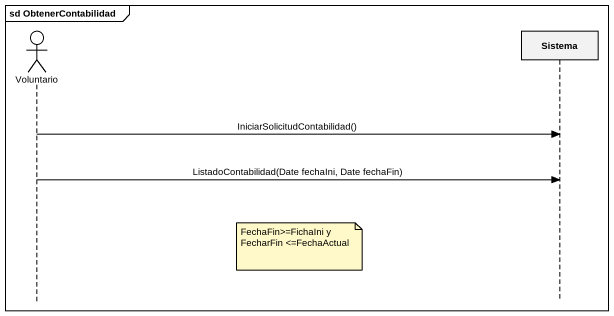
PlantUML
@startuml
mainframe sd ObtenerContabilidad
hide footbox
actor Voluntario
participant Sistema

Voluntario -> Sistema : IniciarSolicitudContabilidad()
Voluntario -> Sistema : ListadoContabilidad(Date fechaIni, Date fechaFin)
note left of Sistema : FechaFin>=FichaIni y FecharFin <=FechaActual
@enduml
